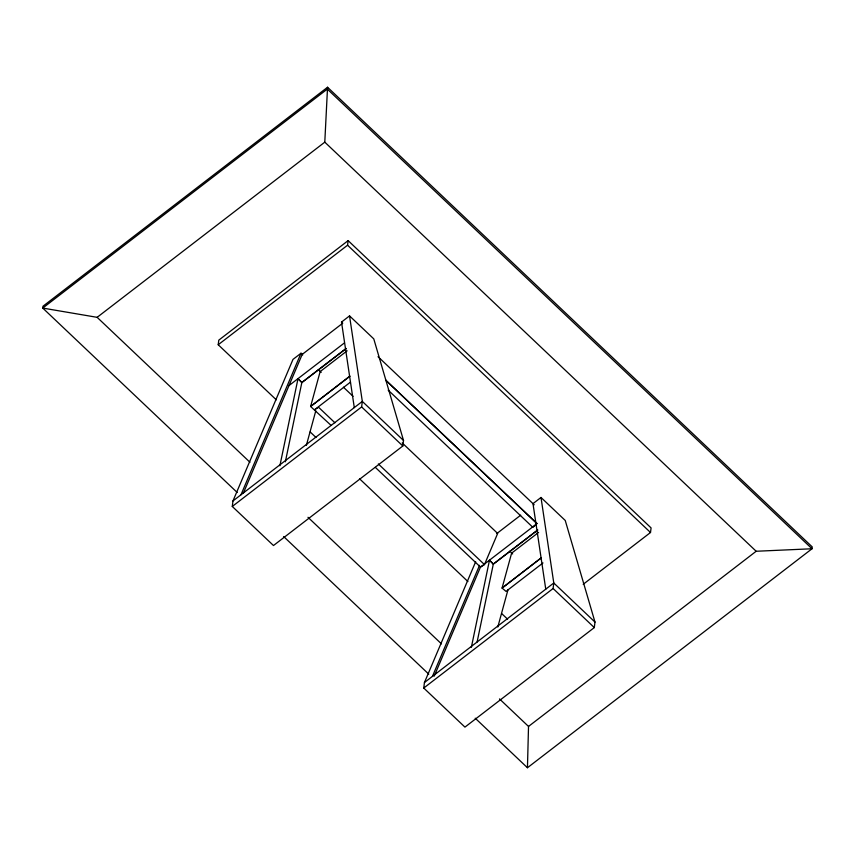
<?xml version="1.0" encoding="UTF-8"?>
<svg xmlns="http://www.w3.org/2000/svg" width="855" height="855" viewBox="0 0 855 855"><rect width="100%" height="100%" fill="white"/><g stroke="black" fill="none" stroke-linecap="round" stroke-linejoin="round"><path stroke-width="1.28" d="M237.209 492.491L42.75 308.078L42.974 306.24L327.551 87.253L812.25 546.922L812.026 548.76L527.45 767.747L528.518 726.44L499.502 698.92M249.959 462.266L97.139 317.333L42.75 308.078L327.315 89.091L812.026 548.76L756.173 551.261L324.793 142.154L327.551 87.253M276.293 399.819L218.217 344.747L218.784 340.151L348.135 240.618L651.083 527.909L650.505 532.505L583.206 584.296M354.291 407.589L341.519 322.068L349.535 315.89L373.774 338.879L403.517 440.485L402.823 446L273.482 545.533L232.282 506.459L232.966 500.955L292.987 359.399L301.013 353.233L302.221 354.387L243.248 493.378M218.217 344.747L347.568 245.214L348.135 240.618M232.282 506.459L361.622 406.927L362.317 401.412L349.535 315.89M545.757 589.17L532.986 503.638L541.001 497.471L565.24 520.46L594.984 622.066L594.3 627.581L464.949 727.113L423.749 688.04L424.433 682.536L475.669 561.724M423.749 688.04L553.1 588.507L553.784 582.992L541.001 497.471M279.884 465.751L298.01 378.637L301.836 382.613L346.232 348.455L301.858 382.474L285.356 461.786M471.362 647.278L489.488 560.175L493.335 564.001L477.101 642.03M306.346 445.423L315.794 410.817M497.813 627.004L507.966 589.832M240.982 494.778L301.013 353.233L302.702 354.911M432.448 676.358L479.548 565.315M434.212 676.134L480.435 567.143L536.993 523.623L385.541 379.994L536.929 523.452M375.345 467.386L480.489 567.089L484.464 564.589L497.663 533.445L402.235 442.954M536.16 524.361L532.868 527.343L388.17 390.126M349.919 376.082L310.611 406.488L330.981 425.298M541.386 557.706L502.077 588.069L506.032 591.393L542.989 562.953M97.139 317.333L324.793 142.154M302.221 354.387L342.727 323.211L341.519 322.068M288.958 385.605L344.469 342.887M347.141 350.817L320.144 371.604L310.611 406.488L349.716 376.392M350.475 382.132L314.576 409.748L318.552 407.247L334.946 422.798M232.966 500.955L362.317 401.412L403.517 440.485M496.798 533.563L520.695 515.18M537.699 530.036L493.303 564.193L489.488 560.175M538.607 532.398L511.611 553.174L502.077 588.069L541.183 557.973M424.433 682.536L553.784 582.992L594.984 622.066M528.518 726.44L756.173 551.261M493.335 564.001L537.699 530.025M347.568 245.214L650.505 532.505M378.038 356.695L534.193 504.781M343.432 387.197L353.072 396.335M361.622 406.927L402.823 446M553.1 588.507L594.3 627.581M318.349 369.67L321.191 372.374M509.815 551.251L512.658 553.944M378.359 463.966L484.464 564.589M310.162 431.946L315.965 437.45M359.528 478.757L467.92 581.56M501.8 613.687L507.603 619.191M307.992 517.296L441.469 643.879M283.646 536.534L428.772 674.157M475.209 718.2L527.45 767.747M298.01 378.637L301.858 382.474"/></g></svg>
